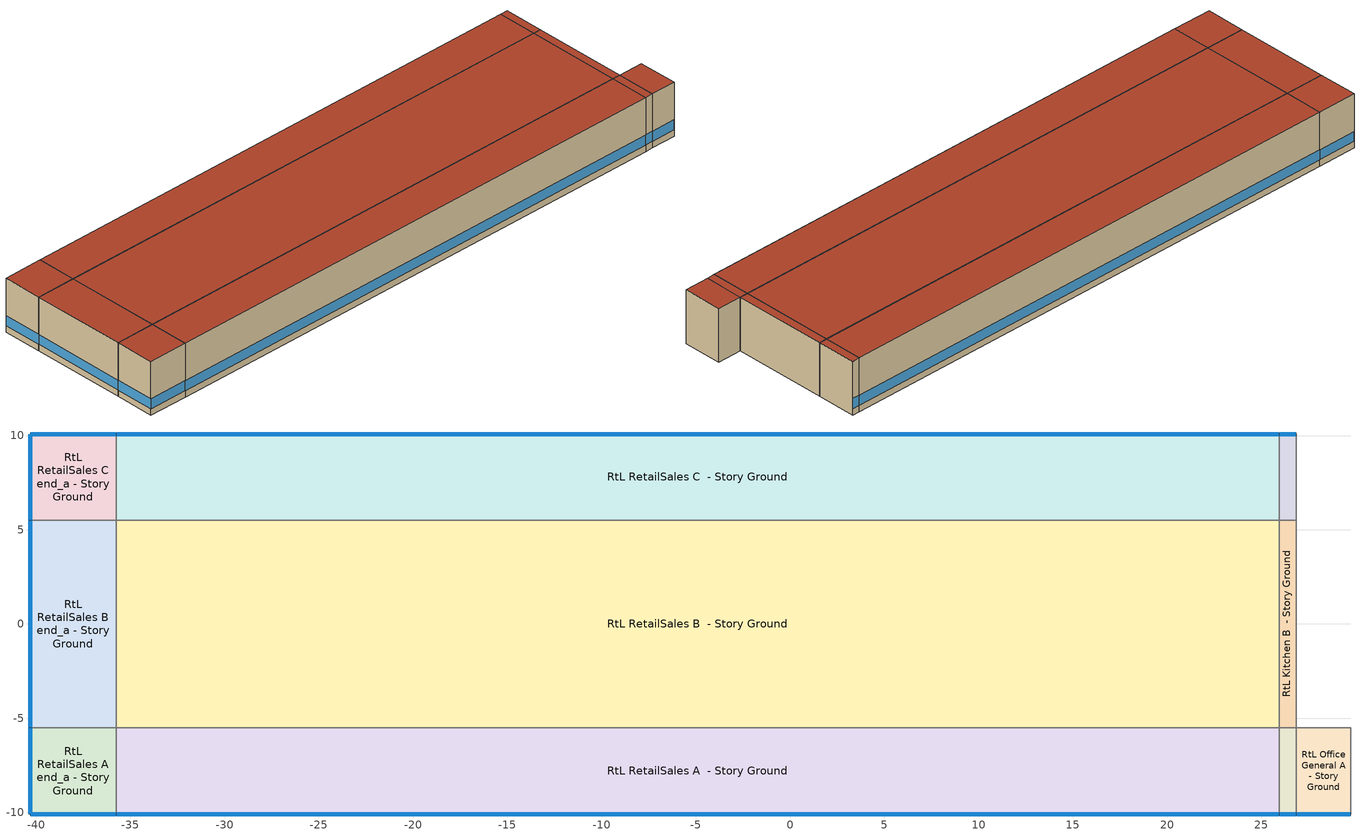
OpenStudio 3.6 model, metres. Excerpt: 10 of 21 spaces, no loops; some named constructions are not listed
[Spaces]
RtL RetailSales A end_a - Story Ground
 floor ground (Foundation F 126 Perim 914 Area 209): -40.32,-10.08 -40.32,-5.51 -35.75,-5.51 -35.75,-10.08 z0
 wall outside: -40.32,-5.51 -40.32,-10.08 -35.75,-10.08 z0:6.25
 wall to RtL RetailSales B end_a - Story Ground: -35.75,-5.51 -40.32,-5.51 z0:6.25
 wall to RtL RetailSales A  - Story Ground: -35.75,-10.08 -35.75,-5.51 z0:6.25
 window (Window U-1.01 SHGC 0.74): -40.32,-5.53 -40.32,-10.05 / -40.3,-10.08 -35.77,-10.08 z0.76:1.9
 roof outside: -35.75,-10.08 -35.75,-5.51 -40.32,-5.51 -40.32,-10.08 z6.25
RtL RetailSales B end_a - Story Ground
 floor ground (Foundation F 126 Perim 1102 Area 5037): -40.32,-5.51 -40.32,5.51 -35.75,5.51 -35.75,-5.51 z0
 wall outside: -40.32,5.51 -40.32,-5.51 z0:6.25
 wall to RtL RetailSales C end_a - Story Ground: -35.75,5.51 -40.32,5.51 z0:6.25
 wall to RtL RetailSales B  - Story Ground: -35.75,-5.51 -35.75,5.51 z0:6.25
 window (Window U-1.01 SHGC 0.74): -40.32,5.48 -40.32,-5.48 z0.76:1.89
 roof outside: -35.75,-5.51 -35.75,5.51 -40.32,5.51 -40.32,-5.51 z6.25
RtL RetailSales C end_a - Story Ground
 floor ground (Foundation F 126 Perim 914 Area 209): -40.32,5.51 -40.32,10.08 -35.75,10.08 -35.75,5.51 z0
 wall outside: -35.75,10.08 -40.32,10.08 -40.32,5.51 z0:6.25
 wall to RtL RetailSales C  - Story Ground: -35.75,5.51 -35.75,10.08 z0:6.25
 window (Window U-1.01 SHGC 0.74): -40.32,10.05 -40.32,5.53 / -35.77,10.08 -40.3,10.08 z0.76:1.9
 roof outside: -35.75,5.51 -35.75,10.08 -40.32,10.08 -40.32,5.51 z6.25
RtL RetailSales A  - Story Ground
 floor ground (Foundation F 126 Perim 617 Area 2821): -35.75,-10.08 -35.75,-5.51 25.95,-5.51 25.95,-10.08 z0
 wall outside: -35.75,-10.08 25.95,-10.08 z0:6.25
 wall to RtL RetailSales B  - Story Ground: 25.95,-5.51 -35.75,-5.51 z0:6.25
 wall to RtL Kitchen A  - Story Ground: 25.95,-10.08 25.95,-5.51 z0:6.25
 window (Window U-1.01 SHGC 0.74): -35.72,-10.08 25.93,-10.08 z0.76:1.89
 roof outside: 25.95,-10.08 25.95,-5.51 -35.75,-5.51 -35.75,-10.08 z6.25
RtL RetailSales B  - Story Ground
 floor ground (Foundation F 126 Perim 0 Area 67974): -35.75,-5.51 -35.75,5.51 25.95,5.51 25.95,-5.51 z0
 wall to RtL RetailSales C  - Story Ground: 25.95,5.51 -35.75,5.51 z0:6.25
 wall to RtL Kitchen B  - Story Ground: 25.95,-5.51 25.95,5.51 z0:6.25
 roof outside: 25.95,-5.51 25.95,5.51 -35.75,5.51 -35.75,-5.51 z6.25
RtL RetailSales C  - Story Ground
 floor ground (Foundation F 126 Perim 617 Area 2821): -35.75,5.51 -35.75,10.08 25.95,10.08 25.95,5.51 z0
 wall outside: 25.95,10.08 -35.75,10.08 z0:6.25
 wall to RtL Kitchen C  - Story Ground: 25.95,5.51 25.95,10.08 z0:6.25
 window (Window U-1.01 SHGC 0.74): 25.93,10.08 -35.72,10.08 z0.76:1.89
 roof outside: 25.95,5.51 25.95,10.08 -35.75,10.08 -35.75,5.51 z6.25
RtL Kitchen A  - Story Ground
 floor ground (Foundation F 126 Perim 091 Area 417): 25.95,-10.08 25.95,-5.51 26.86,-5.51 26.86,-10.08 z0
 wall outside: 25.95,-10.08 26.86,-10.08 z0:6.25
 wall to RtL Kitchen B  - Story Ground: 26.86,-5.51 25.95,-5.51 z0:6.25
 wall to RtL OfficeGeneral A  - Story Ground: 26.86,-10.08 26.86,-5.51 z0:6.25
 window (Window U-1.01 SHGC 0.74): 25.98,-10.08 26.84,-10.08 z0.76:1.95
 roof outside: 26.86,-10.08 26.86,-5.51 25.95,-5.51 25.95,-10.08 z6.25
RtL Kitchen B  - Story Ground
 floor ground (Foundation F 126 Perim 0 Area 1004): 25.95,-5.51 25.95,5.51 26.86,5.51 26.86,-5.51 z0
 wall to RtL Kitchen C  - Story Ground: 26.86,5.51 25.95,5.51 z0:6.25
 wall to RtL OfficeGeneral B  - Story Ground: 26.86,-5.51 26.86,5.51 z0:6.25
 roof outside: 26.86,-5.51 26.86,5.51 25.95,5.51 25.95,-5.51 z6.25
RtL Kitchen C  - Story Ground
 floor ground (Foundation F 126 Perim 091 Area 417): 25.95,5.51 25.95,10.08 26.86,10.08 26.86,5.51 z0
 wall outside: 26.86,10.08 25.95,10.08 z0:6.25
 wall to RtL OfficeGeneral C  - Story Ground: 26.86,5.51 26.86,10.08 z0:6.25
 window (Window U-1.01 SHGC 0.74): 26.84,10.08 25.98,10.08 z0.76:1.95
 roof outside: 26.86,5.51 26.86,10.08 25.95,10.08 25.95,5.51 z6.25
RtL OfficeGeneral A  - Story Ground
 floor ground (Foundation F 126 Perim 289 Area 1323): 26.86,-10.08 26.86,-5.51 29.76,-5.51 29.76,-10.08 z0
 wall outside: 26.86,-10.08 29.76,-10.08 z0:6.25
 wall to RtL OfficeGeneral B  - Story Ground: 29.76,-5.51 26.86,-5.51 z0:6.25
 wall to RtL Work A  - Story Ground: 29.76,-10.08 29.76,-5.51 z0:6.25
 window (Window U-1.01 SHGC 0.74): 26.89,-10.08 29.73,-10.08 z0.76:1.91
 roof outside: 29.76,-10.08 29.76,-5.51 26.86,-5.51 26.86,-10.08 z6.25
[Schedule:Ruleset]
Name | Default Day Schedule | Summer Design Day Schedule | Winter Design Day Schedule
D_RtL_OffGen_Occup_Yr | D_RtL_OffGen_Occup_Yr Default | D_RtL_OffGen_Occup_Yr Summer Design Day | D_RtL_OffGen_Occup_Yr Winter Design Day
D17_RtL_OffGen_LF_Yr | D17_RtL_OffGen_LF_Yr Default | D17_RtL_OffGen_LF_Yr Summer Design Day | D17_RtL_OffGen_LF_Yr Winter Design Day
D_RFF_Ktchn_Misc_Yr | D_RFF_Ktchn_Misc_Yr Default | D_RFF_Ktchn_Misc_Yr Summer Design Day | D_RFF_Ktchn_Misc_Yr Winter Design Day
D_RtL_OffGen_Misc_Yr | D_RtL_OffGen_Misc_Yr Default | D_RtL_OffGen_Misc_Yr Summer Design Day | D_RtL_OffGen_Misc_Yr Winter Design Day
D17_RtL_Work_LF_Yr | D17_RtL_Work_LF_Yr Default | D17_RtL_Work_LF_Yr Summer Design Day | D17_RtL_Work_LF_Yr Winter Design Day
D17_RtL_Sales_LF_Yr BPR Adjusted | D17_RtL_Sales_LF_Yr Default 1 | D17_RtL_Sales_LF_Yr Summer Design Day 1 | D17_RtL_Sales_LF_Yr Winter Design Day 1
D17_RtL_Work_LF_Yr BPR Adjusted | D17_RtL_Work_LF_Yr Default 1 | D17_RtL_Work_LF_Yr Summer Design Day 1 | D17_RtL_Work_LF_Yr Winter Design Day 1
D17_RtL_OffGen_LF_Yr BPR Adjusted | D17_RtL_OffGen_LF_Yr Default 1 | D17_RtL_OffGen_LF_Yr Summer Design Day 1 | D17_RtL_OffGen_LF_Yr Winter Design Day 1
D_RtL_OffGen_Misc_Yr BPR Adjusted | D_RtL_OffGen_Misc_Yr Default 1 | D_RtL_OffGen_Misc_Yr Summer Design Day 1 | D_RtL_OffGen_Misc_Yr Winter Design Day 1
D_RFF_Ktchn_Misc_Yr BPR Adjusted | D_RFF_Ktchn_Misc_Yr Default 1 | D_RFF_Ktchn_Misc_Yr Summer Design Day 1 | D_RFF_Ktchn_Misc_Yr Winter Design Day 1
[Schedule:Day]
Clothing Schedule Summer Clothes: 24, 0, 0.5
D_RtL_OffGen_Occup_Yr Default: Yes, 5, 45, 0, 5, 55, 0.0833333, 6, 5, 0.166667, 6, 15, 0.25, 6, 25, 0.333333, 6, 35, 0.416667, 6, 45, 0.5, 6, 55, 0.541667, 7, 5, 0.583333, 7, 15, 0.625, 7, 25, 0.666667, 7, 35, 0.708333, 7, 45, 0.75, 12, 52, 0.75, 13, 2, 0.675926, 13, 12, 0.601852, 13, 22, 0.527778, 13, 26, 0.5, 24, 0, 0
D_RtL_OffGen_Occup_Yr Sat Day: Yes, 5, 45, 0, 5, 55, 0.00833333, 6, 5, 0.0166667, 6, 15, 0.025, 6, 25, 0.0333333, 6, 35, 0.0416667, 6, 45, 0.05, 6, 55, 0.125, 7, 5, 0.2, 7, 15, 0.275, 7, 25, 0.35, 7, 35, 0.425, 7, 45, 0.5, 12, 52, 0.5, 13, 2, 0.440741, 13, 12, 0.381481, 13, 22, 0.322222, 13, 26, 0.3, 24, 0, 0
D_RtL_OffGen_Occup_Yr Summer Design Day; D17_RtL_OffGen_LF_Yr Summer Design Day; D_RFF_Ktchn_Misc_Yr Summer Design Day; D_RFF_Ktchn_Cook_Yr Summer Design Day; D_RtL_OffGen_Misc_Yr Summer Design Day; D_RtL_Stock_Occup_Yr Summer Design Day; D17_RtL_Stock_LF_Yr Summer Design Day; D_RtL_Stock_Misc_Yr Summer Design Day; D_RtL_AutoShop_Occup_Yr Summer Design Day; D17_RtL_Work_LF_Yr Summer Design Day; D_RtL_AutoShop_Misc_Yr Summer Design Day; D17_RtL_Sales_LF_Yr Summer Design Day 1; D17_RtL_Stock_LF_Yr Summer Design Day 1; D17_RtL_Work_LF_Yr Summer Design Day 1; D17_RtL_OffGen_LF_Yr Summer Design Day 1; D_RtL_Stock_Misc_Yr Summer Design Day 1; D_RtL_AutoShop_Misc_Yr Summer Design Day 1; D_RtL_OffGen_Misc_Yr Summer Design Day 1; D_RFF_Ktchn_Misc_Yr Summer Design Day 1: 24, 0, 1
D_RtL_OffGen_Occup_Yr Sun Day: Yes, 5, 45, 0, 5, 55, 0.0166667, 6, 5, 0.0333333, 6, 15, 0.05, 6, 25, 0.0666667, 6, 35, 0.0833333, 6, 45, 0.1, 6, 55, 0.108333, 7, 5, 0.116667, 7, 15, 0.125, 7, 25, 0.133333, 7, 35, 0.141667, 7, 45, 0.15, 8, 15, 0.15, 8, 24, 0.141667, 8, 34, 0.133333, 8, 44, 0.125, 8, 54, 0.116667, 9, 4, 0.108333, 9, 14, 0.1, 9, 24, 0.0916667, 9, 34, 0.0833333, 9, 44, 0.075, 9, 54, 0.0666667, 10, 4, 0.0583333, 10, 14, 0.05, 10, 15, 0.05, 10, 22, 0, 24, 0, 0
D_RtL_OffGen_Occup_Yr Winter Design Day; D17_RtL_OffGen_LF_Yr Winter Design Day; D_RFF_Ktchn_Misc_Yr Winter Design Day; D_RFF_Ktchn_Cook_Yr Winter Design Day; D_RtL_OffGen_Misc_Yr Winter Design Day; D_RtL_Stock_Occup_Yr Winter Design Day; D17_RtL_Stock_LF_Yr Winter Design Day; D_RtL_Stock_Misc_Yr Winter Design Day; D_RtL_AutoShop_Occup_Yr Winter Design Day; D17_RtL_Work_LF_Yr Winter Design Day; D_RtL_AutoShop_Misc_Yr Winter Design Day; D17_RtL_Sales_LF_Yr Winter Design Day 1; D17_RtL_Stock_LF_Yr Winter Design Day 1; D17_RtL_Work_LF_Yr Winter Design Day 1; D17_RtL_OffGen_LF_Yr Winter Design Day 1; D_RtL_Stock_Misc_Yr Winter Design Day 1; D_RtL_AutoShop_Misc_Yr Winter Design Day 1; D_RtL_OffGen_Misc_Yr Winter Design Day 1; D_RFF_Ktchn_Misc_Yr Winter Design Day 1: 24, 0, 0
D17_RtL_OffGen_LF_Yr Default: Yes, 4, 45, 0.05, 4, 55, 0.0570167, 5, 5, 0.0640333, 5, 15, 0.07105, 5, 25, 0.0780667, 5, 35, 0.0850833, 5, 45, 0.0921, 5, 55, 0.218417, 6, 5, 0.344733, 6, 15, 0.47105, 6, 25, 0.597367, 6, 35, 0.723683, 6, 45, 0.85, 12, 22, 0.85, 12, 32, 0.787255, 12, 42, 0.72451, 12, 52, 0.661765, 13, 2, 0.59902, 13, 12, 0.536275, 13, 22, 0.473529, 13, 32, 0.410784, 13, 42, 0.348039, 13, 52, 0.285294, 14, 2, 0.222549, 14, 12, 0.159804, 14, 22, 0.0970588, 14, 30, 0.05, 24, 0, 0.05
D17_RtL_OffGen_LF_Yr Wknd Day: Yes, 5, 45, 0, 5, 55, 0.0397125, 6, 5, 0.079425, 6, 15, 0.119137, 6, 25, 0.15885, 6, 35, 0.198563, 6, 45, 0.238275, 6, 55, 0.273562, 7, 5, 0.30885, 7, 15, 0.344137, 7, 25, 0.379425, 7, 35, 0.414713, 7, 45, 0.45, 13, 26, 0.45, 13, 36, 0.0186042, 13, 46, 0.0107708, 13, 56, 0.0029375, 14, 0, 0, 24, 0, 0
D_RFF_Ktchn_Misc_Yr Default: Yes, 2, 45, 0.15, 2, 54, 0.175, 3, 4, 0.2, 3, 14, 0.225, 3, 24, 0.25, 3, 34, 0.275, 3, 44, 0.3, 3, 45, 0.3, 3, 54, 0.325, 4, 4, 0.35, 4, 15, 0.375, 4, 25, 0.4, 4, 35, 0.425, 4, 45, 0.45, 4, 55, 0.458333, 5, 5, 0.466667, 5, 15, 0.475, 5, 25, 0.483333, 5, 35, 0.491667, 5, 45, 0.5, 7, 45, 0.5, 7, 55, 0.55, 8, 5, 0.6, 8, 15, 0.65, 8, 24, 0.7, 8, 34, 0.75, 8, 44, 0.8, 8, 45, 0.8, 8, 54, 0.833333, 9, 4, 0.866667, 9, 14, 0.9, 9, 24, 0.933333, 9, 34, 0.966667, 9, 44, 1, 9, 45, 1, 16, 0, 1, 16, 10, 0.991667, 16, 20, 0.983333, 16, 30, 0.975, 16, 40, 0.966667, 16, 50, 0.958333, 17, 0, 0.95, 17, 10, 0.933333, 17, 20, 0.916667, 17, 30, 0.9, 17, 40, 0.883333, 17, 50, 0.866667, 18, 0, 0.85, 18, 10, 0.733333, 18, 20, 0.616667, 18, 30, 0.5, 18, 40, 0.383333, 18, 50, 0.266667, 19, 0, 0.15, 24, 0, 0.15
D_RFF_Ktchn_Misc_Yr Wknd Day: Yes, 2, 45, 0.2, 2, 54, 0.223529, 3, 4, 0.247059, 3, 14, 0.270588, 3, 24, 0.294118, 3, 34, 0.317647, 3, 44, 0.341176, 3, 45, 0.341176, 3, 54, 0.364706, 4, 4, 0.388235, 4, 15, 0.411765, 4, 25, 0.435294, 4, 35, 0.458824, 4, 45, 0.482353, 4, 55, 0.490196, 5, 5, 0.498039, 5, 15, 0.505882, 5, 25, 0.513725, 5, 35, 0.521569, 5, 45, 0.529412, 7, 45, 0.529412, 7, 55, 0.576471, 8, 5, 0.623529, 8, 15, 0.670588, 8, 24, 0.717647, 8, 34, 0.764706, 8, 44, 0.811765, 8, 45, 0.811765, 8, 54, 0.843137, 9, 4, 0.87451, 9, 14, 0.905882, 9, 24, 0.937255, 9, 34, 0.968627, 9, 44, 1, 9, 45, 1, 16, 0, 1, 16, 10, 0.992157, 16, 20, 0.984314, 16, 30, 0.976471, 16, 40, 0.968627, 16, 50, 0.960784, 17, 0, 0.952941, 17, 10, 0.905882, 17, 20, 0.858824, 17, 30, 0.811765, 17, 40, 0.764706, 17, 50, 0.717647, 18, 0, 0.670588, 18, 10, 0.592157, 18, 20, 0.513725, 18, 30, 0.435294, 18, 40, 0.356863, 18, 50, 0.278431, 19, 0, 0.2, 24, 0, 0.2
D_RFF_Ktchn_Cook_Yr Default: Yes, 0, 10, 0.197333, 0, 20, 0.207719, 0, 30, 0.218105, 0, 40, 0.228491, 0, 50, 0.238877, 1, 0, 0.249263, 1, 10, 0.259649, 1, 20, 0.270035, 1, 30, 0.280421, 1, 40, 0.290807, 1, 45, 0.296, 1, 55, 0.320667, 2, 5, 0.345333, 2, 15, 0.37, 2, 24, 0.394667, 2, 34, 0.419333, 2, 44, 0.444, 2, 45, 0.444, 2, 54, 0.448833, 3, 4, 0.453667, 3, 14, 0.4585, 3, 24, 0.463333, 3, 34, 0.468167, 3, 44, 0.473, 3, 45, 0.473, 3, 54, 0.458333, 4, 4, 0.443667, 4, 15, 0.429, 4, 25, 0.414333, 4, 35, 0.399667, 4, 45, 0.385, 4, 55, 0.370167, 5, 5, 0.355333, 5, 15, 0.3405, 5, 25, 0.325667, 5, 35, 0.310833, 5, 45, 0.296, 12, 52, 0.296, 13, 2, 0.353481, 13, 12, 0.410963, 13, 22, 0.468444, 13, 26, 0.49, 14, 0, 0.325, 14, 9, 0.320833, 14, 19, 0.316667, 14, 29, 0.3125, 14, 39, 0.308333, 14, 49, 0.304167, 14, 59, 0.3, 15, 0, 0.3, 15, 9, 0.291667, 15, 19, 0.283333, 15, 29, 0.275, 15, 39, 0.266667, 15, 49, 0.258333, 15, 59, 0.25, 16, 0, 0.25, 16, 10, 0.228, 16, 20, 0.206, 16, 30, 0.184, 16, 40, 0.162, 16, 50, 0.14, 17, 0, 0.118, 17, 10, 0.0983333, 17, 20, 0.0786667, 17, 30, 0.059, 17, 40, 0.0393333, 17, 50, 0.0196667, 18, 0, 0, 21, 0, 0, 21, 10, 0.010386, 21, 20, 0.0207719, 21, 30, 0.0311579, 21, 40, 0.0415439, 21, 50, 0.0519298, 22, 0, 0.0623158, 22, 10, 0.0727018, 22, 20, 0.0830877, 22, 30, 0.0934737, 22, 40, 0.10386, 22, 50, 0.114246, 23, 0, 0.124632, 23, 10, 0.135018, 23, 20, 0.145404, 23, 30, 0.155789, 23, 40, 0.166175, 23, 50, 0.176561, 24, 0, 0.186947
D_RtL_OffGen_Misc_Yr Default: Yes, 5, 45, 0.4, 5, 55, 0.45, 6, 5, 0.5, 6, 15, 0.55, 6, 25, 0.6, 6, 35, 0.65, 6, 45, 0.7, 6, 55, 0.741667, 7, 5, 0.783333, 7, 15, 0.825, 7, 25, 0.866667, 7, 35, 0.908333, 7, 45, 0.95, 12, 22, 0.95, 12, 32, 0.906863, 12, 42, 0.863725, 12, 52, 0.820588, 13, 2, 0.777451, 13, 12, 0.734314, 13, 22, 0.691176, 13, 32, 0.648039, 13, 42, 0.604902, 13, 52, 0.561765, 14, 2, 0.518627, 14, 12, 0.47549, 14, 22, 0.432353, 14, 30, 0.4, 24, 0, 0.4
D_RtL_OffGen_Misc_Yr Sat Day: Yes, 5, 45, 0.19, 5, 55, 0.243333, 6, 5, 0.296667, 6, 15, 0.35, 6, 25, 0.403333, 6, 35, 0.456667, 6, 45, 0.51, 6, 55, 0.55, 7, 5, 0.59, 7, 15, 0.63, 7, 25, 0.67, 7, 35, 0.71, 7, 45, 0.75, 12, 22, 0.75, 12, 32, 0.706078, 12, 42, 0.662157, 12, 52, 0.618235, 13, 2, 0.574314, 13, 12, 0.530392, 13, 22, 0.486471, 13, 32, 0.442549, 13, 42, 0.398627, 13, 52, 0.354706, 14, 2, 0.310784, 14, 12, 0.266863, 14, 22, 0.222941, 14, 30, 0.19, 24, 0, 0.19
D_RtL_OffGen_Misc_Yr Sun Day: Yes, 24, 0, 0
D17_RtL_Sales_LF_Yr Wknd Day: Yes, 3, 45, 0, 3, 54, 0.0133333, 4, 4, 0.0266667, 4, 15, 0.04, 4, 25, 0.0533333, 4, 35, 0.0666667, 4, 45, 0.08, 4, 55, 0.102222, 5, 5, 0.124444, 5, 15, 0.146667, 5, 25, 0.168889, 5, 35, 0.191111, 5, 45, 0.213333, 5, 55, 0.24, 6, 5, 0.266667, 6, 15, 0.293333, 6, 25, 0.32, 6, 35, 0.346667, 6, 45, 0.373333, 6, 55, 0.395556, 7, 5, 0.417778, 7, 15, 0.44, 7, 25, 0.462222, 7, 35, 0.484444, 7, 45, 0.506667, 7, 55, 0.522222, 8, 5, 0.537778, 8, 15, 0.553333, 8, 24, 0.568889, 8, 34, 0.584444, 8, 44, 0.6, 8, 45, 0.6, 11, 52, 0.6, 12, 2, 0.588889, 12, 12, 0.577778, 12, 22, 0.566667, 12, 32, 0.555556, 12, 42, 0.544444, 12, 52, 0.533333, 13, 2, 0.51358, 13, 12, 0.493827, 13, 22, 0.474074, 13, 26, 0.466667, 13, 36, 0.312099, 13, 46, 0.304198, 13, 56, 0.296296, 14, 0, 0.293333, 14, 9, 0.257778, 14, 19, 0.222222, 14, 29, 0.186667, 14, 39, 0.151111, 14, 49, 0.115556, 14, 59, 0.08, 15, 0, 0.08, 15, 9, 0.0666667, 15, 19, 0.0533333, 15, 29, 0.04, 15, 39, 0.0266667, 15, 49, 0.0133333, 15, 59, 0, 16, 0, 0, 24, 0, 0
D_RtL_Stock_Occup_Yr Default: Yes, 6, 15, 0, 13, 22, 0.6, 24, 0, 0
DEER Activity 220W/person Default: Yes, 18, 30, 220, 24, 0, 220
DEER Activity 220W/person Winter Design Day; DEER Activity 220W/person Summer Design Day: 24, 0, 220
D17_RtL_Stock_LF_Yr Default: Yes, 6, 15, 0.05, 16, 30, 0.5, 24, 0, 0.05
D_RtL_Stock_Misc_Yr Default: Yes, 6, 15, 0, 16, 30, 1, 24, 0, 0
D_RtL_AutoShop_Occup_Yr Default: Yes, 5, 45, 0, 5, 55, 0.116667, 6, 5, 0.233333, 6, 15, 0.35, 6, 25, 0.466667, 6, 35, 0.583333, 6, 45, 0.7, 6, 55, 0.716667, 7, 5, 0.733333, 7, 15, 0.75, 7, 25, 0.766667, 7, 35, 0.783333, 7, 45, 0.8, 7, 55, 0.816667, 8, 5, 0.833333, 8, 15, 0.85, 8, 24, 0.866667, 8, 34, 0.883333, 8, 44, 0.9, 8, 45, 0.9, 8, 54, 0.916667, 9, 4, 0.933333, 9, 14, 0.95, 9, 24, 0.966667, 9, 34, 0.983333, 9, 44, 1, 9, 45, 1, 15, 0, 1, 15, 9, 0.983333, 15, 19, 0.966667, 15, 29, 0.95, 15, 39, 0.933333, 15, 49, 0.916667, 15, 59, 0.9, 16, 0, 0.9, 16, 10, 0.883333, 16, 20, 0.866667, 16, 30, 0.85, 16, 40, 0.833333, 16, 50, 0.816667, 17, 0, 0.8, 17, 10, 0.666667, 17, 20, 0.533333, 17, 30, 0.4, 17, 40, 0.266667, 17, 50, 0.133333, 18, 0, 0, 24, 0, 0
D17_RtL_Work_LF_Yr Default: Yes, 4, 15, 0.05, 4, 25, 0.075, 4, 35, 0.1, 4, 45, 0.125, 4, 55, 0.15, 5, 5, 0.175, 5, 15, 0.2, 5, 25, 0.225, 5, 35, 0.25, 5, 45, 0.275, 5, 55, 0.3, 6, 5, 0.325, 6, 15, 0.35, 6, 25, 0.375, 6, 35, 0.4, 6, 45, 0.425, 6, 55, 0.45, 7, 5, 0.475, 7, 15, 0.5, 7, 25, 0.525, 7, 35, 0.55, 7, 45, 0.575, 7, 55, 0.6, 8, 5, 0.625, 8, 15, 0.65, 16, 0, 0.65, 16, 10, 0.57105, 16, 20, 0.4921, 16, 30, 0.41315, 16, 40, 0.3342, 16, 50, 0.25525, 17, 0, 0.1763, 17, 10, 0.15525, 17, 20, 0.1342, 17, 30, 0.11315, 17, 40, 0.0921, 17, 50, 0.07105, 18, 0, 0.05, 24, 0, 0.05
D17_RtL_Work_LF_Yr Wknd Day: Yes, 4, 15, 0, 4, 25, 0.0239583, 4, 35, 0.0479167, 4, 45, 0.071875, 4, 55, 0.0958333, 5, 5, 0.119792, 5, 15, 0.14375, 5, 25, 0.167708, 5, 35, 0.191667, 5, 45, 0.215625, 5, 55, 0.239583, 6, 5, 0.263542, 6, 15, 0.2875, 6, 25, 0.311458, 6, 35, 0.335417, 6, 45, 0.359375, 6, 55, 0.383333, 7, 5, 0.407292, 7, 15, 0.43125, 7, 25, 0.455208, 7, 35, 0.479167, 7, 45, 0.503125, 7, 55, 0.527083, 8, 5, 0.551042, 8, 15, 0.575, 16, 0, 0.575, 16, 10, 0.499337, 16, 20, 0.423675, 16, 30, 0.348012, 16, 40, 0.272349, 16, 50, 0.196687, 17, 0, 0.121024, 17, 10, 0.100853, 17, 20, 0.0806825, 17, 30, 0.0605119, 17, 40, 0.0403413, 17, 50, 0.0201706, 18, 0, 0, 24, 0, 0
D_RtL_AutoShop_Misc_Yr Default: Yes, 4, 15, 0.05, 4, 25, 0.0895833, 4, 35, 0.129167, 4, 45, 0.16875, 4, 55, 0.208333, 5, 5, 0.247917, 5, 15, 0.2875, 5, 25, 0.327083, 5, 35, 0.366667, 5, 45, 0.40625, 5, 55, 0.445833, 6, 5, 0.485417, 6, 15, 0.525, 6, 25, 0.564583, 6, 35, 0.604167, 6, 45, 0.64375, 6, 55, 0.683333, 7, 5, 0.722917, 7, 15, 0.7625, 7, 25, 0.802083, 7, 35, 0.841667, 7, 45, 0.88125, 7, 55, 0.920833, 8, 5, 0.960417, 8, 15, 1, 16, 0, 1, 16, 10, 0.875, 16, 20, 0.75, 16, 30, 0.625, 16, 40, 0.5, 16, 50, 0.375, 17, 0, 0.25, 17, 10, 0.216667, 17, 20, 0.183333, 17, 30, 0.15, 17, 40, 0.116667, 17, 50, 0.0833333, 18, 0, 0.05, 24, 0, 0.05
D17_RtL_Sales_LF_Yr Default 1: No, 3, 45, 0, 3, 54, 0.0205128, 4, 4, 0.0410256, 4, 15, 0.0615385, 4, 25, 0.0820513, 4, 35, 0.102564, 4, 45, 0.123077, 4, 55, 0.149744, 5, 5, 0.17641, 5, 15, 0.203077, 5, 25, 0.229744, 5, 35, 0.25641, 5, 45, 0.283077, 5, 55, 0.307692, 6, 5, 0.332308, 6, 15, 0.356923, 6, 25, 0.381538, 6, 35, 0.406154, 6, 45, 0.430769, 6, 55, 0.469744, 7, 5, 0.508718, 7, 15, 0.547692, 7, 25, 0.586667, 7, 35, 0.625641, 7, 45, 0.664615, 7, 55, 0.676923, 8, 5, 0.689231, 8, 15, 0.701538, 8, 24, 0.713846, 8, 34, 0.726154, 8, 44, 0.738462, 8, 45, 0.738462, 8, 54, 0.748718, 9, 4, 0.758974, 9, 14, 0.769231, 9, 24, 0.779487, 9, 34, 0.789744, 9, 44, 0.8, 9, 45, 0.8, 13, 26, 0.8, 13, 36, 0.54245, 13, 46, 0.469516, 13, 56, 0.396581, 14, 0, 0.369231, 14, 9, 0.338462, 14, 19, 0.307692, 14, 29, 0.276923, 14, 39, 0.246154, 14, 49, 0.215385, 14, 59, 0.184615, 15, 0, 0.184615, 15, 9, 0.174359, 15, 19, 0.164103, 15, 29, 0.153846, 15, 39, 0.14359, 15, 49, 0.133333, 15, 59, 0.123077, 16, 0, 0.123077, 16, 10, 0.102564, 16, 20, 0.0820513, 16, 30, 0.0615385, 16, 40, 0.0410256, 16, 50, 0.0205128, 17, 0, 0, 24, 0, 0
D17_RtL_Stock_LF_Yr Default 1: No, 6, 15, 0, 16, 30, 0.5, 24, 0, 0
D17_RtL_Work_LF_Yr Default 1: No, 4, 15, 0, 4, 25, 0.0270833, 4, 35, 0.0541667, 4, 45, 0.08125, 4, 55, 0.108333, 5, 5, 0.135417, 5, 15, 0.1625, 5, 25, 0.189583, 5, 35, 0.216667, 5, 45, 0.24375, 5, 55, 0.270833, 6, 5, 0.297917, 6, 15, 0.325, 6, 25, 0.352083, 6, 35, 0.379167, 6, 45, 0.40625, 6, 55, 0.433333, 7, 5, 0.460417, 7, 15, 0.4875, 7, 25, 0.514583, 7, 35, 0.541667, 7, 45, 0.56875, 7, 55, 0.595833, 8, 5, 0.622917, 8, 15, 0.65, 16, 0, 0.65, 16, 10, 0.564471, 16, 20, 0.478942, 16, 30, 0.393412, 16, 40, 0.307883, 16, 50, 0.222354, 17, 0, 0.136825, 17, 10, 0.114021, 17, 20, 0.0912167, 17, 30, 0.0684125, 17, 40, 0.0456083, 17, 50, 0.0228042, 18, 0, 0, 24, 0, 0
D17_RtL_OffGen_LF_Yr Default 1: No, 4, 45, 0, 4, 55, 0.00745521, 5, 5, 0.0149104, 5, 15, 0.0223656, 5, 25, 0.0298208, 5, 35, 0.037276, 5, 45, 0.0447313, 5, 55, 0.178943, 6, 5, 0.313154, 6, 15, 0.447366, 6, 25, 0.581577, 6, 35, 0.715789, 6, 45, 0.85, 12, 22, 0.85, 12, 32, 0.783333, 12, 42, 0.716667, 12, 52, 0.65, 13, 2, 0.583333, 13, 12, 0.516667, 13, 22, 0.45, 13, 32, 0.383333, 13, 42, 0.316667, 13, 52, 0.25, 14, 2, 0.183333, 14, 12, 0.116667, 14, 22, 0.05, 14, 30, 0, 24, 0, 0
D_RtL_Stock_Misc_Yr Default 1: No, 6, 15, 0.2, 16, 30, 1, 24, 0, 0.2
D_RtL_AutoShop_Misc_Yr Default 1: No, 4, 15, 0.2, 4, 25, 0.233333, 4, 35, 0.266667, 4, 45, 0.3, 4, 55, 0.333333, 5, 5, 0.366667, 5, 15, 0.4, 5, 25, 0.433333, 5, 35, 0.466667, 5, 45, 0.5, 5, 55, 0.533333, 6, 5, 0.566667, 6, 15, 0.6, 6, 25, 0.633333, 6, 35, 0.666667, 6, 45, 0.7, 6, 55, 0.733333, 7, 5, 0.766667, 7, 15, 0.8, 7, 25, 0.833333, 7, 35, 0.866667, 7, 45, 0.9, 7, 55, 0.933333, 8, 5, 0.966667, 8, 15, 1, 16, 0, 1, 16, 10, 0.894737, 16, 20, 0.789474, 16, 30, 0.684211, 16, 40, 0.578947, 16, 50, 0.473684, 17, 0, 0.368421, 17, 10, 0.340351, 17, 20, 0.312281, 17, 30, 0.284211, 17, 40, 0.25614, 17, 50, 0.22807, 18, 0, 0.2, 24, 0, 0.2
D_RtL_OffGen_Misc_Yr Default 1: No, 5, 45, 0.19, 5, 55, 0.259091, 6, 5, 0.328182, 6, 15, 0.397273, 6, 25, 0.466364, 6, 35, 0.535455, 6, 45, 0.604545, 6, 55, 0.662121, 7, 5, 0.719697, 7, 15, 0.777273, 7, 25, 0.834848, 7, 35, 0.892424, 7, 45, 0.95, 12, 22, 0.95, 12, 32, 0.890392, 12, 42, 0.830784, 12, 52, 0.771176, 13, 2, 0.711569, 13, 12, 0.651961, 13, 22, 0.592353, 13, 32, 0.532745, 13, 42, 0.473137, 13, 52, 0.413529, 14, 2, 0.353922, 14, 12, 0.294314, 14, 22, 0.234706, 14, 30, 0.19, 24, 0, 0.19
D_RFF_Ktchn_Misc_Yr Default 1: No, 2, 45, 0.2, 2, 54, 0.223529, 3, 4, 0.247059, 3, 14, 0.270588, 3, 24, 0.294118, 3, 34, 0.317647, 3, 44, 0.341176, 3, 45, 0.341176, 3, 54, 0.364706, 4, 4, 0.388235, 4, 15, 0.411765, 4, 25, 0.435294, 4, 35, 0.458824, 4, 45, 0.482353, 4, 55, 0.490196, 5, 5, 0.498039, 5, 15, 0.505882, 5, 25, 0.513725, 5, 35, 0.521569, 5, 45, 0.529412, 7, 45, 0.529412, 7, 55, 0.576471, 8, 5, 0.623529, 8, 15, 0.670588, 8, 24, 0.717647, 8, 34, 0.764706, 8, 44, 0.811765, 8, 45, 0.811765, 8, 54, 0.843137, 9, 4, 0.87451, 9, 14, 0.905882, 9, 24, 0.937255, 9, 34, 0.968627, 9, 44, 1, 9, 45, 1, 16, 0, 1, 16, 10, 0.992157, 16, 20, 0.984314, 16, 30, 0.976471, 16, 40, 0.968627, 16, 50, 0.960784, 17, 0, 0.952941, 17, 10, 0.937255, 17, 20, 0.921569, 17, 30, 0.905882, 17, 40, 0.890196, 17, 50, 0.87451, 18, 0, 0.858824, 18, 10, 0.74902, 18, 20, 0.639216, 18, 30, 0.529412, 18, 40, 0.419608, 18, 50, 0.309804, 19, 0, 0.2, 24, 0, 0.2
[Schedule:Rule] Date Specification Type=DateRange; Start Month=1; Start Day=1; End Month=12; End Day=31
Name | Schedule Ruleset | Rule Order | Day Schedule | Apply Saturday | Apply Sunday
Schedule Rule 3 | D_RtL_OffGen_Occup_Yr | 1 | D_RtL_OffGen_Occup_Yr Sat Day | Yes
Schedule Rule 4 | D_RtL_OffGen_Occup_Yr | 0 | D_RtL_OffGen_Occup_Yr Sun Day |  | Yes
Schedule Rule 6 | D17_RtL_OffGen_LF_Yr | 0 | D17_RtL_OffGen_LF_Yr Wknd Day | Yes | Yes
Schedule Rule 8 | D_RFF_Ktchn_Misc_Yr | 0 | D_RFF_Ktchn_Misc_Yr Wknd Day | Yes | Yes
Schedule Rule 10 | D_RtL_OffGen_Misc_Yr | 1 | D_RtL_OffGen_Misc_Yr Sat Day | Yes
Schedule Rule 11 | D_RtL_OffGen_Misc_Yr | 0 | D_RtL_OffGen_Misc_Yr Sun Day |  | Yes
Schedule Rule 15 | D17_RtL_Work_LF_Yr | 0 | D17_RtL_Work_LF_Yr Wknd Day | Yes | Yes
Schedule Rule 16 | D17_RtL_Sales_LF_Yr BPR Adjusted | 0 | D17_RtL_Sales_LF_Yr Wknd Day | Yes | Yes
Schedule Rule 17 | D17_RtL_Work_LF_Yr BPR Adjusted | 0 | D17_RtL_Work_LF_Yr Wknd Day | Yes | Yes
Schedule Rule 18 | D17_RtL_OffGen_LF_Yr BPR Adjusted | 0 | D17_RtL_OffGen_LF_Yr Wknd Day | Yes | Yes
Schedule Rule 19 | D_RtL_OffGen_Misc_Yr BPR Adjusted | 0 | D_RtL_OffGen_Misc_Yr Sun Day |  | Yes
Schedule Rule 20 | D_RtL_OffGen_Misc_Yr BPR Adjusted | 1 | D_RtL_OffGen_Misc_Yr Sat Day | Yes
Schedule Rule 21 | D_RFF_Ktchn_Misc_Yr BPR Adjusted | 0 | D_RFF_Ktchn_Misc_Yr Wknd Day | Yes | Yes
